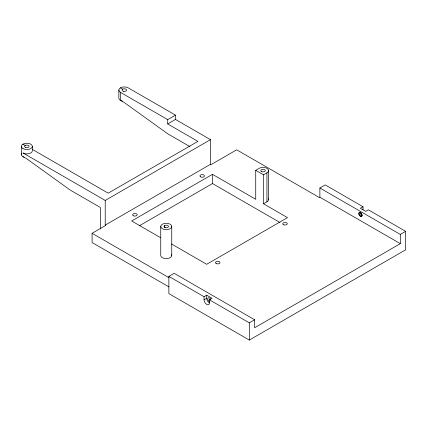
<?xml version="1.0" encoding="UTF-8"?>
<svg xmlns="http://www.w3.org/2000/svg" width="427" height="427" viewBox="0 0 427 427"><rect width="100%" height="100%" fill="white"/><g stroke="black" fill="none" stroke-linecap="round" stroke-linejoin="round"><path stroke-width="0.64" d="M358.765 213.516C359.198 210.885 362.32 213.713 361.963 215.363C361.536 217.994 358.413 215.16 358.765 213.516L360.9 212.283M175.486 115.141L128.233 87.861A5.498 3.176 0 0 0 120.457 87.861A5.498 3.176 0 0 0 120.457 92.349L167.71 119.635L175.486 115.141L175.486 119.448L210.49 139.656L210.49 164.326L105.218 225.104L105.218 200.434L210.49 139.656M167.71 119.635L167.71 123.942L175.486 119.448M168.991 286.928L92.083 242.525L92.083 233.302L105.752 225.408L105.218 225.104M255.73 170.314L263.507 174.808L263.507 203.78L266.934 201.806L266.934 172.828A5.498 3.176 0 0 0 266.934 168.339A5.498 3.176 0 0 0 259.157 168.339L255.73 170.314L255.73 199.292L212.497 174.328L131.681 220.989L160.531 237.647M139.186 225.883L212.497 183.557L280.005 222.536M263.507 174.808L266.934 172.828M319.876 187.987L400.323 234.434L400.323 243.657L319.876 197.215L319.876 187.987L325.203 184.912L363.03 206.748L363.03 209.822M363.03 206.748L360.367 208.285L365.693 211.365L368.357 209.822L405.65 231.354L405.65 249.811L249.315 340.068L168.868 293.627L168.868 276.402L174.195 273.323L254.641 319.77L254.641 327.765L400.323 243.657M319.876 197.215L319.343 197.52L236.702 149.808L211.023 164.635L210.49 164.326M204.058 296.717L206.721 295.18L212.048 298.254L209.385 299.791L209.385 302.871A3.768 2.172 60 0 1 206.721 304.408A3.768 2.172 60 0 1 204.058 299.791L204.058 296.717L168.868 276.402M204.058 299.791L206.721 298.254L206.721 295.18M358.984 212.715L360.046 212.102M358.984 214.562L361.648 213.025M359.566 215.576L361.696 214.343M360.367 216.286L362.496 215.053M361.167 216.5L362.229 215.881M400.323 234.434L405.65 231.354M209.385 299.791L249.315 322.844L254.641 319.77M120.457 87.861L122.746 89.184M167.71 123.942L197.914 141.38L108.202 193.175L32.463 149.45M189.935 146.616L167.71 133.784L124.342 102.592L120.457 100.35L120.457 92.349M263.507 203.78L287.51 217.637L206.689 264.297L171.494 243.977M22.962 144.15L25.252 145.468M105.218 200.434L22.962 152.946A5.498 3.176 0 0 0 28.956 153.635A5.498 3.176 0 0 0 32.351 150.699L32.351 146.392M22.962 156.634L26.848 158.881L70.215 190.068L100.425 207.511L100.425 228.963M92.083 233.302L168.991 277.699M268.546 170.587L268.546 199.558M249.315 322.844L249.315 340.068M212.497 174.328L212.497 183.557M171.745 226.47A5.498 3.176 0 0 1 163.493 229.219A5.498 3.176 0 0 1 163.493 223.721A5.498 3.176 0 0 1 171.745 226.47L171.745 255.447M164.646 225.547L164.646 227.548M160.744 226.47L160.744 255.447A5.498 3.176 0 0 0 166.962 258.597A5.498 3.176 0 0 0 171.558 254.625M118.845 90.108L118.845 98.103A5.498 3.176 0 0 0 122.464 101.087M21.35 146.392L21.35 154.393M24.099 157.141A5.498 3.176 0 0 1 21.537 153.571M268.359 198.736A5.498 3.176 0 0 1 266.934 201.806M209.385 301.638A2.258 1.302 60 0 1 208.002 298.073A2.258 1.302 60 0 1 210.773 299.669M209.385 302.871A3.768 2.172 60 0 1 206.721 298.254M123.211 91.234A2.258 1.302 0 0 0 126.605 90.108A2.258 1.302 0 0 0 123.211 88.976A2.258 1.302 0 0 0 123.211 91.234M22.962 148.639A5.498 3.176 0 0 0 32.164 147.214A5.498 3.176 0 0 0 25.428 143.328A5.498 3.176 0 0 0 22.962 148.639M25.721 147.523A2.258 1.302 0 0 0 29.111 146.392A2.258 1.302 0 0 0 25.721 145.26A2.258 1.302 0 0 0 25.721 147.523M283.902 224.874A2.258 1.302 0 0 0 287.291 223.743A2.258 1.302 0 0 0 283.902 222.611A2.258 1.302 0 0 0 283.902 224.874M133.784 215.902A2.258 1.302 0 0 0 137.174 214.77A2.258 1.302 0 0 0 133.784 213.639A2.258 1.302 0 0 0 133.784 215.902M216.147 263.512A2.258 1.302 0 0 0 219.926 262.931A2.258 1.302 0 0 0 217.162 261.329A2.258 1.302 0 0 0 216.147 263.512M165.116 227.602A2.258 1.302 0 0 0 168.505 226.47A2.258 1.302 0 0 0 165.116 225.339A2.258 1.302 0 0 0 165.116 227.602M200.605 176.847A2.258 1.302 0 0 0 204.384 176.26A2.258 1.302 0 0 0 201.619 174.664A2.258 1.302 0 0 0 200.605 176.847M261.447 171.505A2.258 1.302 0 0 0 265.226 170.923A2.258 1.302 0 0 0 262.461 169.322A2.258 1.302 0 0 0 261.447 171.505"/></g></svg>
